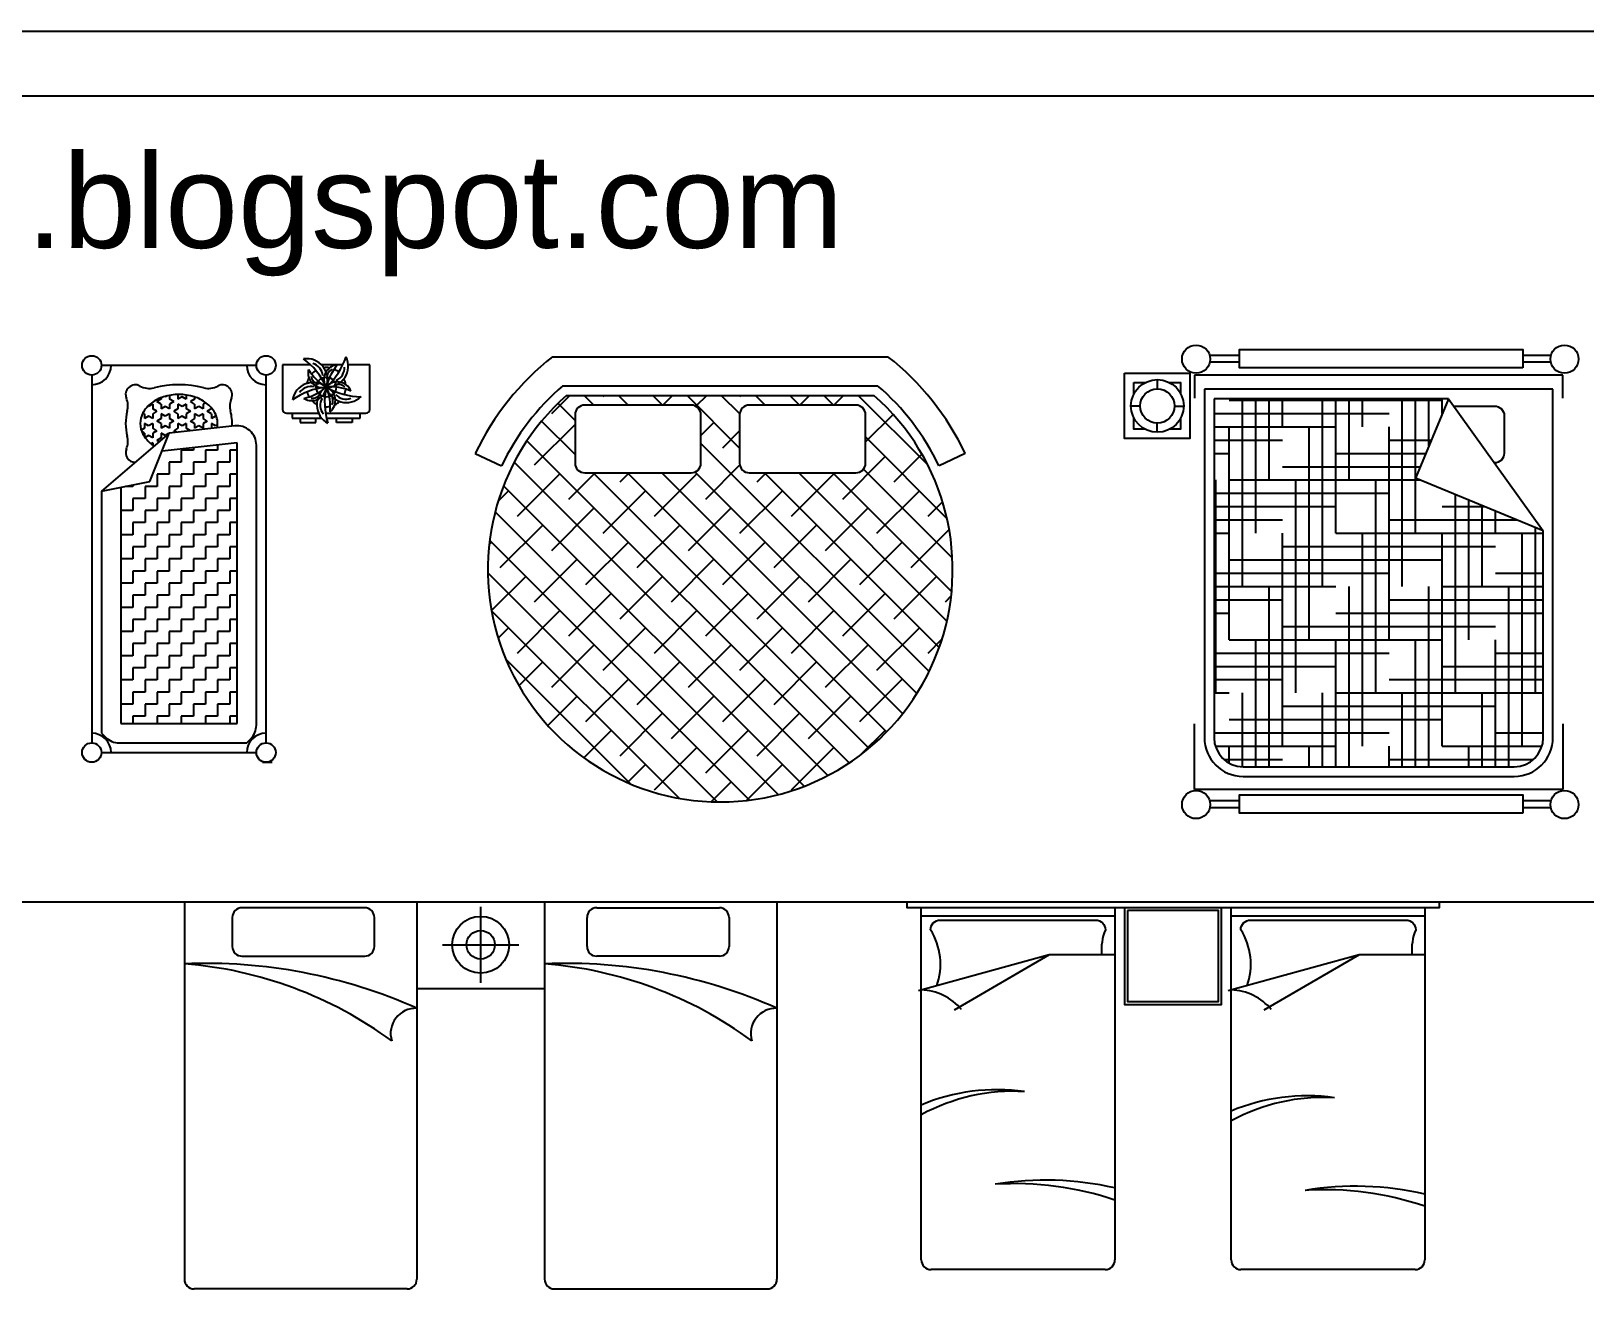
# Model space of a CAD drawing. Header units: inches. Extents: x 9.7 to 52.2, y 13.1 to 37.9.
# Drawn here: x 15.68 to 23.7, y 31.28 to 37.9 of the extents above; entities that cross this region are included whole.
import ezdxf

# ---------------------------------------------------------------- set-up
doc = ezdxf.new("R2010")
doc.units = ezdxf.units.IN
doc.header["$MEASUREMENT"] = 0
for name, color, linetype in [('02', 2, 'Continuous'), ('1', 1, 'Continuous'), ('kadrbm', 4, 'Continuous')]:
    doc.layers.add(name, color=color, linetype=linetype)
doc.styles.add('bmmm', font='swissel.ttf')

# ---------------------------------------------------------------- blocks, each defined once
blk = doc.blocks.new('kadrbm')
at = {"layer": 'kadrbm', "color": 4}
blk.add_lwpolyline([(0, 0), (0, 24.7972), (21, 24.7972), (21, 0), (0, 0)], close=True, dxfattribs=at)
blk.add_lwpolyline([(20.6631, 0.3257), (20.6631, 24.4603), (0.3369, 24.4603), (0.3369, 0.3257), (20.6631, 0.3257)], dxfattribs=at)
at = {"layer": 'kadrbm', "color": 211, "true_color": 0xf674fb, "style": 'bmmm'}
blk.add_text('www.cad-libraries.blogspot.com', height=0.485134, dxfattribs=at).set_placement((0.5726, 23.6772))

msp = doc.modelspace()

# ---------------------------------------------------------------- linework, layer by layer
at = {"layer": '02'}
for p, q in [((21.9216, 36.2225), (21.7669, 36.2225)), ((21.9216, 36.1866), (21.7676, 36.1866)), ((23.5291, 36.2225), (23.3845, 36.2225)), ((23.5284, 36.1866), (23.3845, 36.1866)), ((15.9944, 36.121), (15.9944, 34.221)), ((16.8444, 36.171), (16.0444, 36.171)), ((16.8944, 34.221), (16.8944, 36.121)), ((17.125, 36.1734), (16.98, 36.1734)), ((16.98, 36.1734), (16.98, 35.9434)), ((17.2909, 36.1734), (17.1806, 36.1734)), ((17.43, 36.1734), (17.3184, 36.1734)), ((17.43, 35.9434), (17.43, 36.1734)), ((23.5906, 36.1209), (21.6884, 36.1209)), ((21.6884, 36.1209), (21.6884, 36.0019)), ((23.5906, 36.0019), (23.5906, 36.1209)), ((21.4969, 36.0494), (21.497, 36.0974)), ((21.7396, 36.0478), (21.7396, 34.2478)), ((23.5396, 36.0478), (21.7396, 36.0478)), ((23.5396, 34.2478), (23.5396, 36.0478)), ((16.2876, 35.9585), (16.2845, 35.9603)), ((16.3093, 35.971), (16.2876, 35.9585)), ((16.3093, 35.971), (16.3093, 35.946)), ((16.3309, 35.9335), (16.3093, 35.946)), ((16.3526, 35.996), (16.3309, 35.9835)), ((16.3526, 35.971), (16.3309, 35.9835)), ((16.3526, 36.0039), (16.3526, 35.996)), ((16.3526, 35.971), (16.3526, 35.946)), ((16.3742, 35.9585), (16.3526, 35.946)), ((16.3742, 36.0085), (16.3713, 36.0101)), ((16.382, 36.0129), (16.3742, 36.0085)), ((16.3959, 35.946), (16.3742, 35.9585)), ((16.3959, 36.0159), (16.3959, 35.996)), ((16.4175, 35.9835), (16.3959, 35.996)), ((16.4175, 35.9835), (16.3959, 35.971)), ((16.3959, 35.971), (16.3959, 35.946)), ((16.4392, 35.946), (16.4175, 35.9335)), ((16.4392, 36.0203), (16.4392, 35.996)), ((16.4608, 36.0085), (16.4392, 35.996)), ((16.4392, 35.971), (16.4392, 35.946)), ((16.4608, 35.9585), (16.4392, 35.971)), ((16.4825, 35.996), (16.4608, 36.0085)), ((16.4825, 35.971), (16.4608, 35.9585)), ((16.4825, 36.0176), (16.4825, 35.996)), ((16.4825, 35.971), (16.4825, 35.946)), ((16.5041, 35.9335), (16.4825, 35.946)), ((16.5258, 35.996), (16.5041, 35.9835)), ((16.5258, 35.971), (16.5041, 35.9835)), ((16.5258, 36.0076), (16.5258, 35.996)), ((16.5258, 35.971), (16.5258, 35.946)), ((16.5474, 35.9585), (16.5258, 35.946)), ((16.5691, 35.946), (16.5474, 35.9585)), ((16.5826, 35.9788), (16.5691, 35.971)), ((16.5691, 35.971), (16.5691, 35.946)), ((16.6124, 35.946), (16.5907, 35.9335)), ((16.6124, 35.9513), (16.6124, 35.946)), ((21.3606, 35.9616), (21.4086, 35.9615)), ((21.5849, 35.961), (21.6329, 35.9609)), ((21.7896, 35.9978), (21.7896, 34.2478)), ((22.9994, 35.9978), (21.7896, 35.9978)), ((22.9994, 35.9978), (22.8304, 35.5889)), ((22.9994, 35.9978), (23.4896, 35.3165)), ((16.266, 35.921), (16.2585, 35.9253)), ((16.266, 35.921), (16.266, 35.896)), ((16.2876, 35.9085), (16.266, 35.896)), ((16.266, 35.871), (16.266, 35.846)), ((16.2876, 35.8585), (16.266, 35.871)), ((16.3093, 35.896), (16.2876, 35.9085)), ((16.3093, 35.871), (16.2876, 35.8585)), ((16.3309, 35.9335), (16.3093, 35.921)), ((16.3093, 35.921), (16.3093, 35.896)), ((16.3093, 35.871), (16.3093, 35.846)), ((16.3526, 35.896), (16.3309, 35.8835)), ((16.3526, 35.871), (16.3309, 35.8835)), ((16.3742, 35.9085), (16.3526, 35.921)), ((16.3526, 35.921), (16.3526, 35.896)), ((16.3526, 35.871), (16.3526, 35.846)), ((16.3959, 35.921), (16.3742, 35.9085)), ((16.3959, 35.921), (16.3959, 35.896)), ((16.4175, 35.8835), (16.3959, 35.896)), ((16.4175, 35.8835), (16.3959, 35.871)), ((16.3959, 35.871), (16.3959, 35.846)), ((16.4392, 35.921), (16.4175, 35.9335)), ((16.4392, 35.921), (16.4392, 35.896)), ((16.4608, 35.9085), (16.4392, 35.896)), ((16.4392, 35.871), (16.4392, 35.846)), ((16.4608, 35.8585), (16.4392, 35.871)), ((16.4825, 35.896), (16.4608, 35.9085)), ((16.4825, 35.871), (16.4608, 35.8585)), ((16.5041, 35.9335), (16.4825, 35.921)), ((16.4825, 35.921), (16.4825, 35.896)), ((16.4825, 35.871), (16.4825, 35.846)), ((16.5258, 35.896), (16.5041, 35.8835)), ((16.5258, 35.871), (16.5041, 35.8835)), ((16.5258, 35.921), (16.5258, 35.896)), ((16.5474, 35.9085), (16.5258, 35.921)), ((16.5258, 35.871), (16.5258, 35.846)), ((16.5691, 35.921), (16.5474, 35.9085)), ((16.5691, 35.921), (16.5691, 35.896)), ((16.5907, 35.8835), (16.5691, 35.896)), ((16.5907, 35.8835), (16.5691, 35.871)), ((16.5691, 35.871), (16.5691, 35.846)), ((16.6124, 35.921), (16.5907, 35.9335)), ((16.6124, 35.921), (16.6124, 35.896)), ((16.634, 35.9085), (16.6124, 35.896)), ((16.634, 35.8585), (16.6124, 35.871)), ((16.6124, 35.871), (16.6124, 35.846)), ((16.6388, 35.9057), (16.634, 35.9085)), ((17, 35.9234), (17.1657, 35.9234)), ((17.03, 35.9234), (17.03, 35.8984)), ((17.03, 35.8984), (17.1814, 35.8984)), ((17.071, 35.8983), (17.071, 35.8757)), ((17.071, 35.8757), (17.1513, 35.8757)), ((17.1513, 35.8757), (17.1513, 35.8983)), ((17.2016, 35.9234), (17.41, 35.9234)), ((17.2065, 35.8984), (17.38, 35.8984)), ((17.2588, 35.8757), (17.2588, 35.8983)), ((17.3391, 35.8757), (17.2588, 35.8757)), ((17.3391, 35.8983), (17.3391, 35.8757)), ((17.38, 35.8984), (17.38, 35.9234)), ((21.4965, 35.825), (21.4966, 35.873)), ((16.3944, 35.821), (16.0444, 35.521)), ((16.266, 35.846), (16.2495, 35.8365)), ((16.266, 35.821), (16.2522, 35.8289)), ((16.266, 35.821), (16.266, 35.8032)), ((16.2876, 35.8085), (16.2696, 35.7981)), ((16.3093, 35.796), (16.2876, 35.8085)), ((16.2944, 35.571), (16.3944, 35.821)), ((16.3309, 35.8335), (16.3093, 35.846)), ((16.3309, 35.8335), (16.3093, 35.821)), ((16.3093, 35.821), (16.3093, 35.796)), ((16.3526, 35.796), (16.3309, 35.7835)), ((16.3742, 35.8585), (16.3526, 35.846)), ((16.3742, 35.8085), (16.3526, 35.821)), ((16.3526, 35.821), (16.3526, 35.796)), ((16.3959, 35.846), (16.3742, 35.8585)), ((16.3913, 35.8183), (16.3742, 35.8085)), ((16.7333, 35.8586), (16.3944, 35.821)), ((16.4392, 35.846), (16.4175, 35.8335)), ((16.4319, 35.8251), (16.4175, 35.8335)), ((16.5041, 35.8335), (16.4825, 35.846)), ((16.5041, 35.8335), (16.5035, 35.8331)), ((16.5474, 35.8585), (16.5258, 35.846)), ((16.5691, 35.846), (16.5474, 35.8585)), ((16.6124, 35.846), (16.6107, 35.845)), ((16.6442, 35.8644), (16.634, 35.8585)), ((16.3093, 35.771), (16.3007, 35.766)), ((16.3093, 35.771), (16.3093, 35.7598)), ((16.3427, 35.7767), (16.3309, 35.7835)), ((16.7444, 35.771), (16.3572, 35.7279)), ((16.5194, 35.7335), (16.4569, 35.7335)), ((16.4569, 35.7335), (16.4569, 35.671)), ((16.5194, 35.746), (16.5194, 35.7335)), ((16.6444, 35.7335), (16.5819, 35.7335)), ((16.5819, 35.7335), (16.5819, 35.671)), ((16.6444, 35.7598), (16.6444, 35.7335)), ((16.7069, 35.7335), (16.7069, 35.671)), ((16.7444, 35.7335), (16.7069, 35.7335)), ((16.7444, 34.321), (16.7444, 35.771)), ((16.8444, 34.3124), (16.8444, 35.7592)), ((17.975, 35.7157), (18.1105, 35.6515)), ((20.5048, 35.7157), (20.3693, 35.6515)), ((16.3944, 35.671), (16.3944, 35.6085)), ((16.4569, 35.671), (16.3944, 35.671)), ((16.5194, 35.671), (16.5194, 35.6085)), ((16.5819, 35.671), (16.5194, 35.671)), ((16.7069, 35.671), (16.6444, 35.671)), ((16.6444, 35.671), (16.6444, 35.6085)), ((16.0444, 35.521), (16.2944, 35.571)), ((16.2069, 35.546), (16.1694, 35.546)), ((16.2069, 35.5535), (16.2069, 35.546)), ((16.2694, 35.546), (16.2694, 35.4835)), ((16.3319, 35.546), (16.2694, 35.546)), ((16.3319, 35.6085), (16.3319, 35.546)), ((16.3944, 35.6085), (16.3319, 35.6085)), ((16.3944, 35.546), (16.3944, 35.4835)), ((16.4569, 35.546), (16.3944, 35.546)), ((16.5194, 35.6085), (16.4569, 35.6085)), ((16.4569, 35.6085), (16.4569, 35.546)), ((16.5194, 35.546), (16.5194, 35.4835)), ((16.5819, 35.546), (16.5194, 35.546)), ((16.5819, 35.6085), (16.5819, 35.546)), ((16.6444, 35.6085), (16.5819, 35.6085)), ((16.7069, 35.546), (16.6444, 35.546)), ((16.6444, 35.546), (16.6444, 35.4835)), ((16.7069, 35.6085), (16.7069, 35.546)), ((16.7444, 35.6085), (16.7069, 35.6085)), ((23.4896, 35.3165), (22.8304, 35.5889)), ((16.0444, 35.521), (16.0444, 34.271)), ((16.1444, 35.541), (16.1444, 34.321)), ((16.2694, 35.4835), (16.2069, 35.4835)), ((16.2069, 35.4835), (16.2069, 35.421)), ((16.3944, 35.4835), (16.3319, 35.4835)), ((16.3319, 35.4835), (16.3319, 35.421)), ((16.5194, 35.4835), (16.4569, 35.4835)), ((16.4569, 35.4835), (16.4569, 35.421)), ((16.6444, 35.4835), (16.5819, 35.4835)), ((16.5819, 35.4835), (16.5819, 35.421)), ((16.7444, 35.4835), (16.7069, 35.4835)), ((16.7069, 35.4835), (16.7069, 35.421)), ((16.2069, 35.421), (16.1444, 35.421)), ((16.2694, 35.421), (16.2694, 35.3585)), ((16.3319, 35.421), (16.2694, 35.421)), ((16.3944, 35.421), (16.3944, 35.3585)), ((16.4569, 35.421), (16.3944, 35.421)), ((16.5194, 35.421), (16.5194, 35.3585)), ((16.5819, 35.421), (16.5194, 35.421)), ((16.7069, 35.421), (16.6444, 35.421)), ((16.6444, 35.421), (16.6444, 35.3585)), ((16.2069, 35.3585), (16.2069, 35.296)), ((16.2694, 35.3585), (16.2069, 35.3585)), ((16.3944, 35.3585), (16.3319, 35.3585)), ((16.3319, 35.3585), (16.3319, 35.296)), ((16.5194, 35.3585), (16.4569, 35.3585)), ((16.4569, 35.3585), (16.4569, 35.296)), ((16.6444, 35.3585), (16.5819, 35.3585)), ((16.5819, 35.3585), (16.5819, 35.296)), ((16.7069, 35.3585), (16.7069, 35.296)), ((16.7444, 35.3585), (16.7069, 35.3585)), ((23.4896, 34.2478), (23.4896, 35.3165)), ((16.2069, 35.296), (16.1444, 35.296)), ((16.2069, 35.2335), (16.2069, 35.171)), ((16.2694, 35.2335), (16.2069, 35.2335)), ((16.2694, 35.296), (16.2694, 35.2335)), ((16.3319, 35.296), (16.2694, 35.296)), ((16.3944, 35.2335), (16.3319, 35.2335)), ((16.3319, 35.2335), (16.3319, 35.171)), ((16.3944, 35.296), (16.3944, 35.2335)), ((16.4569, 35.296), (16.3944, 35.296)), ((16.5194, 35.2335), (16.4569, 35.2335)), ((16.4569, 35.2335), (16.4569, 35.171)), ((16.5194, 35.296), (16.5194, 35.2335)), ((16.5819, 35.296), (16.5194, 35.296)), ((16.6444, 35.2335), (16.5819, 35.2335)), ((16.5819, 35.2335), (16.5819, 35.171)), ((16.7069, 35.296), (16.6444, 35.296)), ((16.6444, 35.296), (16.6444, 35.2335)), ((16.7069, 35.2335), (16.7069, 35.171)), ((16.7444, 35.2335), (16.7069, 35.2335)), ((16.2069, 35.171), (16.1444, 35.171)), ((16.2694, 35.171), (16.2694, 35.1085)), ((16.3319, 35.171), (16.2694, 35.171)), ((16.3944, 35.171), (16.3944, 35.1085)), ((16.4569, 35.171), (16.3944, 35.171)), ((16.5194, 35.171), (16.5194, 35.1085)), ((16.5819, 35.171), (16.5194, 35.171)), ((16.7069, 35.171), (16.6444, 35.171)), ((16.6444, 35.171), (16.6444, 35.1085)), ((16.2069, 35.1085), (16.2069, 35.046)), ((16.2694, 35.1085), (16.2069, 35.1085)), ((16.3319, 35.1085), (16.3319, 35.046)), ((16.3944, 35.1085), (16.3319, 35.1085)), ((16.5194, 35.1085), (16.4569, 35.1085)), ((16.4569, 35.1085), (16.4569, 35.046)), ((16.6444, 35.1085), (16.5819, 35.1085)), ((16.5819, 35.1085), (16.5819, 35.046)), ((16.7069, 35.1085), (16.7069, 35.046)), ((16.7444, 35.1085), (16.7069, 35.1085)), ((16.2069, 35.046), (16.1444, 35.046)), ((16.2694, 34.9835), (16.2069, 34.9835)), ((16.2069, 34.9835), (16.2069, 34.921)), ((16.2694, 35.046), (16.2694, 34.9835)), ((16.3319, 35.046), (16.2694, 35.046)), ((16.3944, 34.9835), (16.3319, 34.9835)), ((16.3319, 34.9835), (16.3319, 34.921)), ((16.3944, 35.046), (16.3944, 34.9835)), ((16.4569, 35.046), (16.3944, 35.046)), ((16.5194, 34.9835), (16.4569, 34.9835)), ((16.4569, 34.9835), (16.4569, 34.921)), ((16.5194, 35.046), (16.5194, 34.9835)), ((16.5819, 35.046), (16.5194, 35.046)), ((16.6444, 34.9835), (16.5819, 34.9835)), ((16.5819, 34.9835), (16.5819, 34.921)), ((16.7069, 35.046), (16.6444, 35.046)), ((16.6444, 35.046), (16.6444, 34.9835)), ((16.7444, 34.9835), (16.7069, 34.9835)), ((16.7069, 34.9835), (16.7069, 34.921)), ((16.2069, 34.921), (16.1444, 34.921)), ((16.2694, 34.921), (16.2694, 34.8585)), ((16.3319, 34.921), (16.2694, 34.921)), ((16.3944, 34.921), (16.3944, 34.8585)), ((16.4569, 34.921), (16.3944, 34.921)), ((16.5194, 34.921), (16.5194, 34.8585)), ((16.5819, 34.921), (16.5194, 34.921)), ((16.7069, 34.921), (16.6444, 34.921)), ((16.6444, 34.921), (16.6444, 34.8585)), ((16.2069, 34.8585), (16.2069, 34.796)), ((16.2694, 34.8585), (16.2069, 34.8585)), ((16.3944, 34.8585), (16.3319, 34.8585)), ((16.3319, 34.8585), (16.3319, 34.796)), ((16.5194, 34.8585), (16.4569, 34.8585)), ((16.4569, 34.8585), (16.4569, 34.796)), ((16.6444, 34.8585), (16.5819, 34.8585)), ((16.5819, 34.8585), (16.5819, 34.796)), ((16.7069, 34.8585), (16.7069, 34.796)), ((16.7444, 34.8585), (16.7069, 34.8585)), ((16.2069, 34.796), (16.1444, 34.796)), ((16.2694, 34.796), (16.2694, 34.7335)), ((16.3319, 34.796), (16.2694, 34.796)), ((16.3944, 34.796), (16.3944, 34.7335)), ((16.4569, 34.796), (16.3944, 34.796)), ((16.5194, 34.796), (16.5194, 34.7335)), ((16.5819, 34.796), (16.5194, 34.796)), ((16.7069, 34.796), (16.6444, 34.796)), ((16.6444, 34.796), (16.6444, 34.7335)), ((16.2069, 34.671), (16.1444, 34.671)), ((16.2694, 34.7335), (16.2069, 34.7335)), ((16.2069, 34.7335), (16.2069, 34.671)), ((16.2694, 34.671), (16.2694, 34.6085)), ((16.3319, 34.671), (16.2694, 34.671)), ((16.3944, 34.7335), (16.3319, 34.7335)), ((16.3319, 34.7335), (16.3319, 34.671)), ((16.3944, 34.671), (16.3944, 34.6085)), ((16.4569, 34.671), (16.3944, 34.671)), ((16.5194, 34.7335), (16.4569, 34.7335)), ((16.4569, 34.7335), (16.4569, 34.671)), ((16.5194, 34.671), (16.5194, 34.6085)), ((16.5819, 34.671), (16.5194, 34.671)), ((16.6444, 34.7335), (16.5819, 34.7335)), ((16.5819, 34.7335), (16.5819, 34.671)), ((16.7069, 34.671), (16.6444, 34.671)), ((16.6444, 34.671), (16.6444, 34.6085)), ((16.7444, 34.7335), (16.7069, 34.7335)), ((16.7069, 34.7335), (16.7069, 34.671)), ((16.2069, 34.6085), (16.2069, 34.546)), ((16.2694, 34.6085), (16.2069, 34.6085)), ((16.3944, 34.6085), (16.3319, 34.6085)), ((16.3319, 34.6085), (16.3319, 34.546)), ((16.5194, 34.6085), (16.4569, 34.6085)), ((16.4569, 34.6085), (16.4569, 34.546)), ((16.6444, 34.6085), (16.5819, 34.6085)), ((16.5819, 34.6085), (16.5819, 34.546)), ((16.7069, 34.6085), (16.7069, 34.546)), ((16.7444, 34.6085), (16.7069, 34.6085)), ((16.2069, 34.546), (16.1444, 34.546)), ((16.2694, 34.546), (16.2694, 34.4835)), ((16.3319, 34.546), (16.2694, 34.546)), ((16.3944, 34.546), (16.3944, 34.4835)), ((16.4569, 34.546), (16.3944, 34.546)), ((16.5194, 34.546), (16.5194, 34.4835)), ((16.5819, 34.546), (16.5194, 34.546)), ((16.7069, 34.546), (16.6444, 34.546)), ((16.6444, 34.546), (16.6444, 34.4835)), ((16.2069, 34.4835), (16.2069, 34.421)), ((16.2694, 34.4835), (16.2069, 34.4835)), ((16.3319, 34.4835), (16.3319, 34.421)), ((16.3944, 34.4835), (16.3319, 34.4835)), ((16.4569, 34.4835), (16.4569, 34.421)), ((16.5194, 34.4835), (16.4569, 34.4835)), ((16.5819, 34.4835), (16.5819, 34.421)), ((16.6444, 34.4835), (16.5819, 34.4835)), ((16.7069, 34.4835), (16.7069, 34.421)), ((16.7444, 34.4835), (16.7069, 34.4835)), ((16.2069, 34.421), (16.1444, 34.421)), ((16.2694, 34.3585), (16.2069, 34.3585)), ((16.2069, 34.3585), (16.2069, 34.321)), ((16.3319, 34.421), (16.2694, 34.421)), ((16.2694, 34.421), (16.2694, 34.3585)), ((16.3944, 34.3585), (16.3319, 34.3585)), ((16.3319, 34.3585), (16.3319, 34.321)), ((16.4569, 34.421), (16.3944, 34.421)), ((16.3944, 34.421), (16.3944, 34.3585)), ((16.5194, 34.3585), (16.4569, 34.3585)), ((16.4569, 34.3585), (16.4569, 34.321)), ((16.5819, 34.421), (16.5194, 34.421)), ((16.5194, 34.421), (16.5194, 34.3585)), ((16.6444, 34.3585), (16.5819, 34.3585)), ((16.5819, 34.3585), (16.5819, 34.321)), ((16.7069, 34.421), (16.6444, 34.421)), ((16.6444, 34.421), (16.6444, 34.3585)), ((16.7444, 34.3585), (16.7069, 34.3585)), ((16.7069, 34.3585), (16.7069, 34.321)), ((16.0444, 34.271), (16.0651, 34.2502)), ((16.1444, 34.321), (16.7444, 34.321)), ((21.6884, 33.9799), (21.6884, 34.3197)), ((23.5906, 34.3197), (23.5906, 33.9799)), ((16.1358, 34.221), (16.7944, 34.221)), ((16.7944, 34.221), (16.8151, 34.2417)), ((16.0444, 34.171), (16.8444, 34.171)), ((16.8764, 34.1217), (16.926, 34.1217)), ((21.9396, 34.0978), (23.3396, 34.0978)), ((21.9396, 34.0478), (23.3396, 34.0478)), ((23.5906, 33.9799), (21.6884, 33.9799)), ((21.9216, 33.9215), (21.7669, 33.9215)), ((21.9216, 33.8856), (21.7676, 33.8856)), ((23.5291, 33.9215), (23.3845, 33.9215)), ((23.5284, 33.8856), (23.3845, 33.8856)), ((16.4727, 33.4004), (19.5327, 33.4004)), ((16.4727, 33.4004), (16.4727, 31.4504)), ((17.6727, 33.4004), (17.6727, 31.4504)), ((18.3327, 33.4004), (18.3327, 31.4504)), ((19.5327, 33.4004), (19.5327, 31.4504)), ((20.203, 33.4004), (22.9532, 33.4004)), ((16.7202, 33.3192), (16.7202, 33.1692)), ((17.4037, 33.3692), (16.7702, 33.3692)), ((17.4537, 33.1692), (17.4537, 33.3192)), ((18.0027, 32.981), (18.0027, 33.3749)), ((18.5517, 33.1692), (18.5517, 33.3192)), ((18.6017, 33.3692), (19.2352, 33.3692)), ((19.2852, 33.3192), (19.2852, 33.1692)), ((20.278, 31.5504), (20.278, 33.3704)), ((20.278, 33.3279), (21.278, 33.3279)), ((21.278, 33.3704), (21.278, 31.5504)), ((21.878, 31.5504), (21.878, 33.3704)), ((21.878, 33.3279), (22.878, 33.3279)), ((22.878, 33.3704), (22.878, 31.5504)), ((17.8057, 33.178), (18.1996, 33.178)), ((16.7702, 33.1192), (17.4037, 33.1192)), ((19.2352, 33.1192), (18.6017, 33.1192)), ((20.939, 33.1257), (20.2631, 32.9402)), ((20.939, 33.1257), (20.447, 32.8403)), ((21.278, 33.1257), (20.939, 33.1257)), ((22.539, 33.1257), (21.8631, 32.9402)), ((22.539, 33.1257), (22.047, 32.8403)), ((22.878, 33.1257), (22.539, 33.1257)), ((18.3327, 32.9504), (17.6727, 32.9504)), ((21.228, 31.5004), (20.328, 31.5004)), ((22.828, 31.5004), (21.928, 31.5004)), ((17.6227, 31.4004), (16.5227, 31.4004)), ((18.3827, 31.4004), (19.4827, 31.4004))]:
    msp.add_line(p, q, dxfattribs=at)
for points in [[(18.3725, 36.2157), (20.1074, 36.2157)], [(18.4275, 36.0657), (20.0523, 36.0657)], [(21.375, 36.0223), (21.375, 36.0823)], [(21.375, 36.0823), (21.4343, 36.0823)], [(21.5593, 36.0822), (21.6165, 36.0822), (21.6165, 36.0262)], [(18.4462, 36.0157), (20.0336, 36.0157)], [(21.4331, 35.8408), (21.3749, 35.8408), (21.375, 35.9003)], [(21.6164, 35.8962), (21.6164, 35.8408), (21.5603, 35.8408)], [(20.203, 33.4004), (20.203, 33.3704), (22.9532, 33.3704), (22.9532, 33.4004)], [(21.328, 33.3704), (21.328, 32.8704), (21.828, 32.8704), (21.828, 33.3704)]]:
    msp.add_lwpolyline(points, dxfattribs=at)
for points in [[(23.3845, 36.1583), (21.9216, 36.1583), (21.9216, 36.2534), (23.3845, 36.2534)], [(21.327, 36.1303), (21.6645, 36.1302), (21.6644, 35.7928), (21.3269, 35.7928)], [(23.3845, 33.8573), (21.9216, 33.8573), (21.9216, 33.9524), (23.3845, 33.9524)], [(21.343, 33.3554), (21.343, 32.8854), (21.813, 32.8854), (21.813, 33.3554)]]:
    msp.add_lwpolyline(points, close=True, dxfattribs=at)
for points in [[(18.5399, 35.6157), (19.0899, 35.6157, 0.414214), (19.1399, 35.6657), (19.1399, 35.9157, 0.414214), (19.0899, 35.9657), (18.5399, 35.9657, 0.414214), (18.4899, 35.9157), (18.4899, 35.6657, 0.414214)], [(19.3899, 35.6157), (19.9399, 35.6157, 0.414214), (19.9899, 35.6657), (19.9899, 35.9157, 0.414214), (19.9399, 35.9657), (19.3899, 35.9657, 0.414214), (19.3399, 35.9157), (19.3399, 35.6657, 0.414214)]]:
    msp.add_lwpolyline(points, format="xyb", close=True, dxfattribs=at)
for points in [[(23.0263, 35.9605), (23.2378, 35.9605, -0.414234), (23.2878, 35.9104), (23.2877, 35.7173, -0.414193), (23.2377, 35.6673), (23.2372, 35.6673, -0.414234)], [(20.3575, 32.9662, 0.23235), (20.3253, 33.2556, -0.414214), (20.3753, 33.3056), (21.1782, 33.3056, -0.414214), (21.2282, 33.2556, 0.117052), (21.2091, 33.1257, 0.117664)], [(21.96, 32.9662, 0.23235), (21.9277, 33.2556, -0.414214), (21.9777, 33.3056), (22.7807, 33.3056, -0.414214), (22.8307, 33.2556, 0.117052), (22.8116, 33.1257, 0.117664)]]:
    msp.add_lwpolyline(points, format="xyb", dxfattribs=at)
for centre, radius in [((21.6969, 36.2032), 0.0726), ((23.5991, 36.2032), 0.0726), ((15.9944, 36.171), 0.05), ((16.8944, 36.171), 0.05), ((17.205, 36.0584), 0.0513), ((21.4968, 35.9612), 0.1362), ((21.4968, 35.9612), 0.0882), ((15.9944, 34.171), 0.05), ((16.8944, 34.171), 0.05), ((21.6969, 33.9022), 0.0726), ((23.5991, 33.9022), 0.0726), ((18.0027, 33.178), 0.1469), ((18.0027, 33.178), 0.0735)]:
    msp.add_circle(centre, radius, dxfattribs=at)
for centre, radius, start, end in [((17.1035, 36.0969), 0.1086, 338.77257, 97.99811), ((16.8738, 35.9143), 0.3609, 23.80051, 53.51148), ((17.21, 36.1671), 0.1086, 266.77257, 25.99811), ((16.9654, 36.3291), 0.3609, 311.80051, 341.51148), ((19.2399, 35.1157), 1.4, 128.21321, 154.62307), ((19.2399, 35.1157), 1.4, 25.37693, 51.78679), ((15.9944, 36.171), 0.1, 270, 0), ((16.8944, 36.171), 0.1, 180, 270), ((17.205, 36.0584), 0.1013, 151.79338, 168.94587), ((17.1866, 36.1313), 0.0751, 165.54947, 284.77501), ((17.3299, 36.275), 0.2496, 210.0361, 239.74707), ((17.1755, 36.1235), 0.0494, 189.14433, 258.32913), ((17.205, 36.0584), 0.1013, 121.76196, 138.07833), ((17.1166, 36.1115), 0.0714, 5.21845, 74.40325), ((17.205, 36.0584), 0.1013, 79.95047, 97.00861), ((17.2685, 36.0985), 0.0751, 93.54947, 212.77501), ((17.4494, 36.0066), 0.2496, 138.0361, 167.74707), ((17.2576, 36.1066), 0.0494, 117.14433, 186.32913), ((17.205, 36.0584), 0.1013, 49.95773, 66.21224), ((17.228, 36.1591), 0.0714, 293.21845, 2.40325), ((16.2194, 36.0204), 0.05, 61.31829, 203.1301), ((16.2914, 36.152), 0.1, 241.31829, 284.15706), ((16.4444, 35.5454), 0.5256, 75.84294, 104.15706), ((16.5974, 36.152), 0.1, 255.84294, 298.68171), ((16.6694, 36.0204), 0.05, 336.8699, 118.68171), ((17.1373, 35.9739), 0.1086, 50.77257, 169.99811), ((17.2399, 35.699), 0.3609, 95.80051, 125.51148), ((17.1274, 35.9909), 0.0714, 77.21845, 146.40325), ((17.1301, 36.0636), 0.0751, 237.54947, 356.77501), ((17.0377, 36.2443), 0.2496, 282.0361, 311.74707), ((17.205, 36.0584), 0.1013, 193.72192, 210.00629), ((17.1342, 36.0506), 0.0494, 261.14433, 330.32913), ((17.2647, 35.968), 0.1086, 122.77257, 241.99811), ((17.5579, 35.9807), 0.3609, 167.80051, 197.51148), ((17.1771, 35.9889), 0.0751, 309.54947, 68.77501), ((17.2626, 36.0105), 0.0751, 21.54947, 140.77501), ((17.3097, 36.0874), 0.1086, 194.77257, 313.99811), ((16.9767, 35.9569), 0.2496, 354.0361, 23.74707), ((17.2311, 35.81), 0.2496, 66.0361, 95.74707), ((17.3882, 36.3701), 0.3609, 239.80051, 269.51148), ((17.2669, 36.0234), 0.0494, 45.14433, 114.32913), ((17.205, 36.0584), 0.1013, 7.91024, 25.22898), ((17.205, 36.0584), 0.1013, 338.03869, 354.22293), ((19.2399, 35.1157), 1.25, 130.5358, 154.62307), ((19.2399, 35.1157), 1.25, 25.37693, 49.4642), ((16.0814, 35.9614), 0.1, 344.91689, 23.1301), ((16.3997, 35.8475), 0.1612, 126.8699, 151.0888), ((16.4267, 35.8114), 0.2063, 107.25794, 126.8699), ((16.4444, 35.7546), 0.2658, 72.74206, 107.25793), ((16.462, 35.8114), 0.2063, 53.1301, 72.74206), ((16.4891, 35.8475), 0.1612, 28.9112, 53.1301), ((16.8073, 35.9614), 0.1, 156.8699, 195.08311), ((17.205, 36.0584), 0.1013, 223.65611, 241.12835), ((17.2455, 35.9639), 0.0714, 149.21845, 218.40325), ((17.205, 36.0584), 0.1013, 265.89308, 282.09556), ((17.1907, 35.9888), 0.0494, 333.14433, 42.32913), ((17.205, 36.0584), 0.1013, 295.72777, 313.30296), ((17.3076, 36.0679), 0.0714, 221.21845, 290.40325), ((19.2399, 35.1157), 1.2, 131.40962, 48.59038), ((16.4194, 35.8704), 0.25, 164.91689, 195.08311), ((16.3582, 35.8704), 0.1138, 151.0888, 208.91118), ((16.5305, 35.8704), 0.1138, 348.92798, 28.9112), ((16.4694, 35.8704), 0.25, 356.94273, 15.08311), ((17, 35.9434), 0.02, 180, 270), ((17.41, 35.9434), 0.02, 270, 0), ((16.0814, 35.7793), 0.1, 336.8699, 15.08311), ((16.3997, 35.8933), 0.1612, 208.9112, 233.1301), ((16.7444, 35.7592), 0.1, 0, 96.34019), ((16.2194, 35.7204), 0.05, 156.8699, 269.21099), ((16.4267, 35.9293), 0.2063, 233.1301, 237.86717), ((15.9944, 34.171), 0.1, 0, 90), ((16.8944, 34.171), 0.1, 90, 180), ((16.7444, 34.3124), 0.1, 315, 0), ((16.1358, 34.321), 0.1, 225, 270), ((21.9396, 34.2478), 0.2, 180, 270), ((21.9396, 34.2478), 0.15, 180, 270), ((23.3396, 34.2478), 0.2, 270, 0), ((23.3396, 34.2478), 0.15, 270, 0), ((16.7702, 33.3192), 0.05, 90, 180), ((17.4037, 33.3192), 0.05, 0, 90), ((18.6017, 33.3192), 0.05, 90, 180), ((19.2352, 33.3192), 0.05, 0, 90), ((16.7702, 33.1692), 0.05, 180, 270), ((17.4037, 33.1692), 0.05, 270, 0), ((18.6017, 33.1692), 0.05, 180, 270), ((19.2352, 33.1692), 0.05, 270, 0), ((16.5849, 30.4132), 2.6687, 65.9448, 92.40971), ((16.3107, 31.0037), 2.0821, 53.69835, 85.5372), ((18.4449, 30.4132), 2.6687, 65.9448, 92.40971), ((18.1707, 31.0037), 2.0821, 53.69835, 85.5372), ((20.2706, 32.669), 0.2761, 39.07505, 88.4566), ((21.8706, 32.669), 0.2761, 39.07505, 88.4566), ((17.6678, 32.72), 0.1302, 87.84743, 197.1015), ((19.5278, 32.72), 0.1302, 87.84743, 197.1015), ((20.6698, 31.4211), 1.0085, 81.94913, 112.86363), ((20.7536, 31.4286), 0.9927, 86.68264, 118.62676), ((22.2698, 31.3896), 1.0085, 81.94913, 112.86363), ((22.3536, 31.3971), 0.9927, 86.68264, 118.62676), ((20.9205, 30.3479), 1.6142, 77.20379, 99.2943), ((20.7623, 30.3408), 1.6034, 71.24084, 93.66734), ((22.5205, 30.3164), 1.6142, 77.20379, 99.2943), ((22.3623, 30.3093), 1.6034, 71.24084, 93.66734), ((20.328, 31.5504), 0.05, 180, 270), ((21.228, 31.5504), 0.05, 270, 0), ((21.928, 31.5504), 0.05, 180, 270), ((22.828, 31.5504), 0.05, 270, 0), ((16.5227, 31.4504), 0.05, 180, 270), ((17.6227, 31.4504), 0.05, 270, 0), ((18.3827, 31.4504), 0.05, 180, 270), ((19.4827, 31.4504), 0.05, 270, 0)]:
    msp.add_arc(centre, radius, start, end, dxfattribs=at)
at = {"layer": '1'}
for p, q in [((18.4626, 36.0157), (18.3676, 35.9207)), ((18.4899, 35.8868), (18.402, 35.9747)), ((18.5878, 35.9657), (18.5378, 36.0157)), ((18.6394, 36.0157), (18.6328, 36.0091)), ((18.7645, 35.9657), (18.7145, 36.0157)), ((18.9413, 35.9657), (18.8913, 36.0157)), ((18.993, 36.0157), (18.943, 35.9657)), ((19.3399, 35.7439), (19.0681, 36.0157)), ((19.1697, 36.0157), (19.1137, 35.9597)), ((19.3401, 35.9205), (19.2449, 36.0157)), ((19.3465, 36.0157), (19.3399, 36.0091)), ((19.4717, 35.9657), (19.4217, 36.0157)), ((19.6484, 35.9657), (19.5984, 36.0157)), ((19.7001, 36.0157), (19.6501, 35.9657)), ((19.8252, 35.9657), (19.7752, 36.0157)), ((19.8768, 36.0157), (19.8268, 35.9657)), ((20.3111, 35.6566), (19.952, 36.0157)), ((21.868, 35.9913), (22.968, 35.9913)), ((21.9367, 35.0288), (21.9367, 35.9978)), ((22.0055, 35.3038), (22.0055, 35.9978)), ((22.0742, 35.5788), (22.0742, 35.9978)), ((22.143, 35.8538), (22.143, 35.9978)), ((22.3492, 35.0288), (22.3492, 35.9978)), ((22.418, 35.3038), (22.418, 35.9978)), ((22.4867, 35.5788), (22.4867, 35.9978)), ((22.5555, 35.8538), (22.5555, 35.9978)), ((22.7617, 35.0288), (22.7617, 35.9978)), ((22.8305, 35.3038), (22.8305, 35.9978)), ((22.8992, 35.7553), (22.8992, 35.9978)), ((22.968, 35.9217), (22.968, 35.9978)), ((18.4899, 35.8663), (18.2792, 35.6556)), ((18.4899, 35.71), (18.3171, 35.8828)), ((19.2073, 35.8765), (19.1399, 35.8092)), ((20.1325, 35.9178), (19.9899, 35.7753)), ((21.7896, 35.9225), (22.693, 35.9225)), ((19.3399, 35.8324), (19.2515, 35.744)), ((20.4103, 35.3806), (19.9899, 35.801)), ((21.7896, 35.8538), (22.418, 35.8538)), ((21.7896, 35.785), (22.143, 35.785)), ((21.868, 34.7538), (21.868, 35.8538)), ((22.2805, 34.7538), (22.2805, 35.8538)), ((22.693, 34.7538), (22.693, 35.8538)), ((22.693, 35.785), (22.9115, 35.785)), ((19.9058, 34.1174), (18.2416, 35.7816)), ((20.3181, 34.589), (19.1399, 35.7671)), ((20.2809, 35.7127), (20.1354, 35.5672)), ((21.7896, 35.7163), (21.868, 35.7163)), ((22.418, 35.7163), (22.8831, 35.7163)), ((19.7947, 34.0517), (18.1759, 35.6705)), ((19.3408, 35.6565), (19.1631, 35.4788)), ((20.0912, 35.6998), (19.8702, 35.4788)), ((20.4384, 35.1758), (19.9793, 35.6349)), ((22.143, 35.6475), (22.8547, 35.6475)), ((19.673, 33.9966), (18.1208, 35.5488)), ((18.4118, 35.6114), (18.1908, 35.3904)), ((18.593, 35.6157), (18.456, 35.4788)), ((20.007, 34.1929), (18.5842, 35.6157)), ((18.7697, 35.6157), (18.7212, 35.5672)), ((20.0989, 34.2778), (18.761, 35.6157)), ((19.1189, 35.6114), (18.8979, 35.3904)), ((20.1816, 34.3719), (18.9378, 35.6157)), ((20.2548, 34.4755), (19.1102, 35.6201)), ((19.4768, 35.6157), (19.4283, 35.5672)), ((20.3705, 34.7134), (19.4681, 35.6157)), ((19.826, 35.6114), (19.6051, 35.3904)), ((20.4102, 34.8504), (19.6449, 35.6157)), ((20.4346, 35.0028), (19.8217, 35.6157)), ((21.7992, 34.4788), (21.7992, 35.5788)), ((21.868, 35.5788), (22.8548, 35.5788)), ((22.2117, 34.4788), (22.2117, 35.5788)), ((22.6242, 34.4788), (22.6242, 35.5788)), ((18.1466, 35.523), (18.0933, 35.4696)), ((18.8538, 35.523), (18.6328, 35.302)), ((19.5609, 35.523), (19.3399, 35.302)), ((20.268, 35.523), (20.047, 35.302)), ((20.3877, 35.4659), (20.3122, 35.3904)), ((21.7896, 35.51), (22.693, 35.51)), ((23.0367, 34.4788), (23.0367, 35.5036)), ((23.1055, 34.7538), (23.1055, 35.4752)), ((19.5392, 33.9537), (18.0778, 35.415)), ((18.5886, 35.4346), (18.3676, 35.2136)), ((19.2957, 35.4346), (19.0747, 35.2136)), ((20.0028, 35.4346), (19.7818, 35.2136)), ((21.7896, 35.4413), (22.418, 35.4413)), ((22.968, 35.4413), (23.1875, 35.4413)), ((23.1742, 35.0288), (23.1742, 35.4468)), ((23.243, 35.3038), (23.243, 35.4184)), ((18.3234, 35.3462), (18.1024, 35.1252)), ((19.0305, 35.3462), (18.8096, 35.1252)), ((19.7376, 35.3462), (19.5167, 35.1252)), ((20.4218, 35.3233), (20.2238, 35.1252)), ((21.7896, 35.3725), (22.143, 35.3725)), ((21.7896, 35.3038), (21.868, 35.3038)), ((22.143, 34.2038), (22.143, 35.3038)), ((22.418, 35.3038), (23.4896, 35.3038)), ((22.5555, 34.2038), (22.5555, 35.3038)), ((22.693, 35.3725), (23.3539, 35.3725)), ((22.968, 34.2038), (22.968, 35.3038)), ((23.3805, 34.2038), (23.3805, 35.3038)), ((23.4492, 34.4788), (23.4492, 35.3332)), ((18.0583, 35.2578), (18.0471, 35.2467)), ((19.3908, 33.9253), (18.0494, 35.2666)), ((18.7654, 35.2578), (18.5444, 35.0369)), ((19.4725, 35.2578), (19.2515, 35.0369)), ((20.1796, 35.2578), (19.9586, 35.0369)), ((22.143, 35.235), (23.243, 35.235)), ((18.5002, 35.1694), (18.2792, 34.9485)), ((19.2073, 35.1694), (18.9863, 34.9485)), ((19.9144, 35.1694), (19.6934, 34.9485)), ((21.868, 35.1663), (22.968, 35.1663)), ((19.2234, 33.9159), (18.04, 35.0993)), ((18.235, 35.081), (18.0586, 34.9047)), ((18.9421, 35.081), (18.7212, 34.8601)), ((19.6492, 35.081), (19.4283, 34.8601)), ((20.3564, 35.081), (20.1354, 34.8601)), ((21.7896, 35.0975), (22.693, 35.0975)), ((23.243, 35.0975), (23.4896, 35.0975)), ((18.677, 34.9927), (18.456, 34.7717)), ((19.3841, 34.9927), (19.1631, 34.7717)), ((20.0912, 34.9927), (19.8702, 34.7717)), ((21.7896, 35.0288), (22.418, 35.0288)), ((22.0742, 34.0978), (22.0742, 35.0288)), ((22.4867, 34.0978), (22.4867, 35.0288)), ((22.8992, 34.0978), (22.8992, 35.0288)), ((22.968, 35.0288), (23.4896, 35.0288)), ((23.3117, 34.0978), (23.3117, 35.0288)), ((19.0279, 33.9346), (18.0588, 34.9037)), ((18.4118, 34.9043), (18.1908, 34.6833)), ((19.1189, 34.9043), (18.8979, 34.6833)), ((19.826, 34.9043), (19.6051, 34.6833)), ((20.4322, 34.9802), (20.4005, 34.9485)), ((21.7896, 34.96), (22.143, 34.96)), ((22.693, 34.96), (23.4896, 34.96)), ((21.7896, 34.8913), (21.868, 34.8913)), ((22.143, 34.8225), (23.243, 34.8225)), ((22.418, 34.8913), (23.4896, 34.8913)), ((18.1466, 34.8159), (18.0931, 34.7624)), ((18.8538, 34.8159), (18.6328, 34.5949)), ((19.5609, 34.8159), (19.3399, 34.5949)), ((20.268, 34.8159), (20.047, 34.5949)), ((20.3847, 34.7558), (20.3122, 34.6833)), ((21.868, 34.7538), (22.968, 34.7538)), ((22.0055, 34.0978), (22.0055, 34.7538)), ((22.418, 34.0978), (22.418, 34.7538)), ((22.8305, 34.0978), (22.8305, 34.7538)), ((23.243, 34.0978), (23.243, 34.7538)), ((18.5886, 34.7275), (18.3676, 34.5065)), ((19.2957, 34.7275), (19.0747, 34.5065)), ((20.0028, 34.7275), (19.7818, 34.5065)), ((21.7896, 34.685), (22.693, 34.685)), ((23.243, 34.685), (23.4896, 34.685)), ((18.7772, 34.0085), (18.1327, 34.653)), ((18.3234, 34.6391), (18.2005, 34.5161)), ((19.0305, 34.6391), (18.8096, 34.4181)), ((19.7376, 34.6391), (19.5167, 34.4181)), ((21.7896, 34.6163), (22.418, 34.6163)), ((22.968, 34.6163), (23.4896, 34.6163)), ((18.7654, 34.5507), (18.5444, 34.3297)), ((19.4725, 34.5507), (19.2515, 34.3297)), ((20.1796, 34.5507), (19.9586, 34.3297)), ((21.7896, 34.5475), (22.143, 34.5475)), ((22.693, 34.5475), (23.4896, 34.5475)), ((18.5002, 34.4623), (18.3493, 34.3115)), ((19.2073, 34.4623), (18.9863, 34.2414)), ((19.9144, 34.4623), (19.6934, 34.2414)), ((21.7896, 34.4788), (21.868, 34.4788)), ((21.9367, 34.0979), (21.9367, 34.4788)), ((22.3492, 34.0978), (22.3492, 34.4788)), ((22.418, 34.4788), (23.4896, 34.4788)), ((22.7617, 34.0978), (22.7617, 34.4788)), ((23.1742, 34.0978), (23.1742, 34.4788)), ((18.9421, 34.3739), (18.7212, 34.153)), ((19.6492, 34.3739), (19.4283, 34.153)), ((21.868, 34.3413), (22.968, 34.3413)), ((22.143, 34.41), (23.243, 34.41)), ((18.677, 34.2856), (18.5356, 34.1442)), ((19.3841, 34.2856), (19.1631, 34.0646)), ((20.0912, 34.2856), (19.9659, 34.1602)), ((21.7896, 34.2725), (22.693, 34.2725)), ((23.243, 34.2725), (23.4896, 34.2725)), ((19.1189, 34.1972), (18.8979, 33.9762)), ((19.826, 34.1972), (19.6051, 33.9762)), ((21.7962, 34.2038), (22.418, 34.2038)), ((21.868, 34.1161), (21.868, 34.2038)), ((22.2805, 34.0978), (22.2805, 34.2038)), ((22.693, 34.0978), (22.693, 34.2038)), ((22.968, 34.2038), (23.483, 34.2038)), ((23.1055, 34.0978), (23.1055, 34.2038)), ((18.8538, 34.1088), (18.7606, 34.0156)), ((19.5609, 34.1088), (19.3755, 33.9234)), ((21.8407, 34.135), (22.143, 34.135)), ((22.693, 34.135), (23.4385, 34.135)), ((19.2957, 34.0204), (19.192, 33.9167)), ((10.0745, 33.4004), (30.4007, 33.4004))]:
    msp.add_line(p, q, dxfattribs=at)

# ---------------------------------------------------------------- block references
at = {"layer": 'kadrbm'}
msp.add_blockref('kadrbm', (9.7376, 13.1005), dxfattribs=at)

doc.saveas('drawing.dxf')
